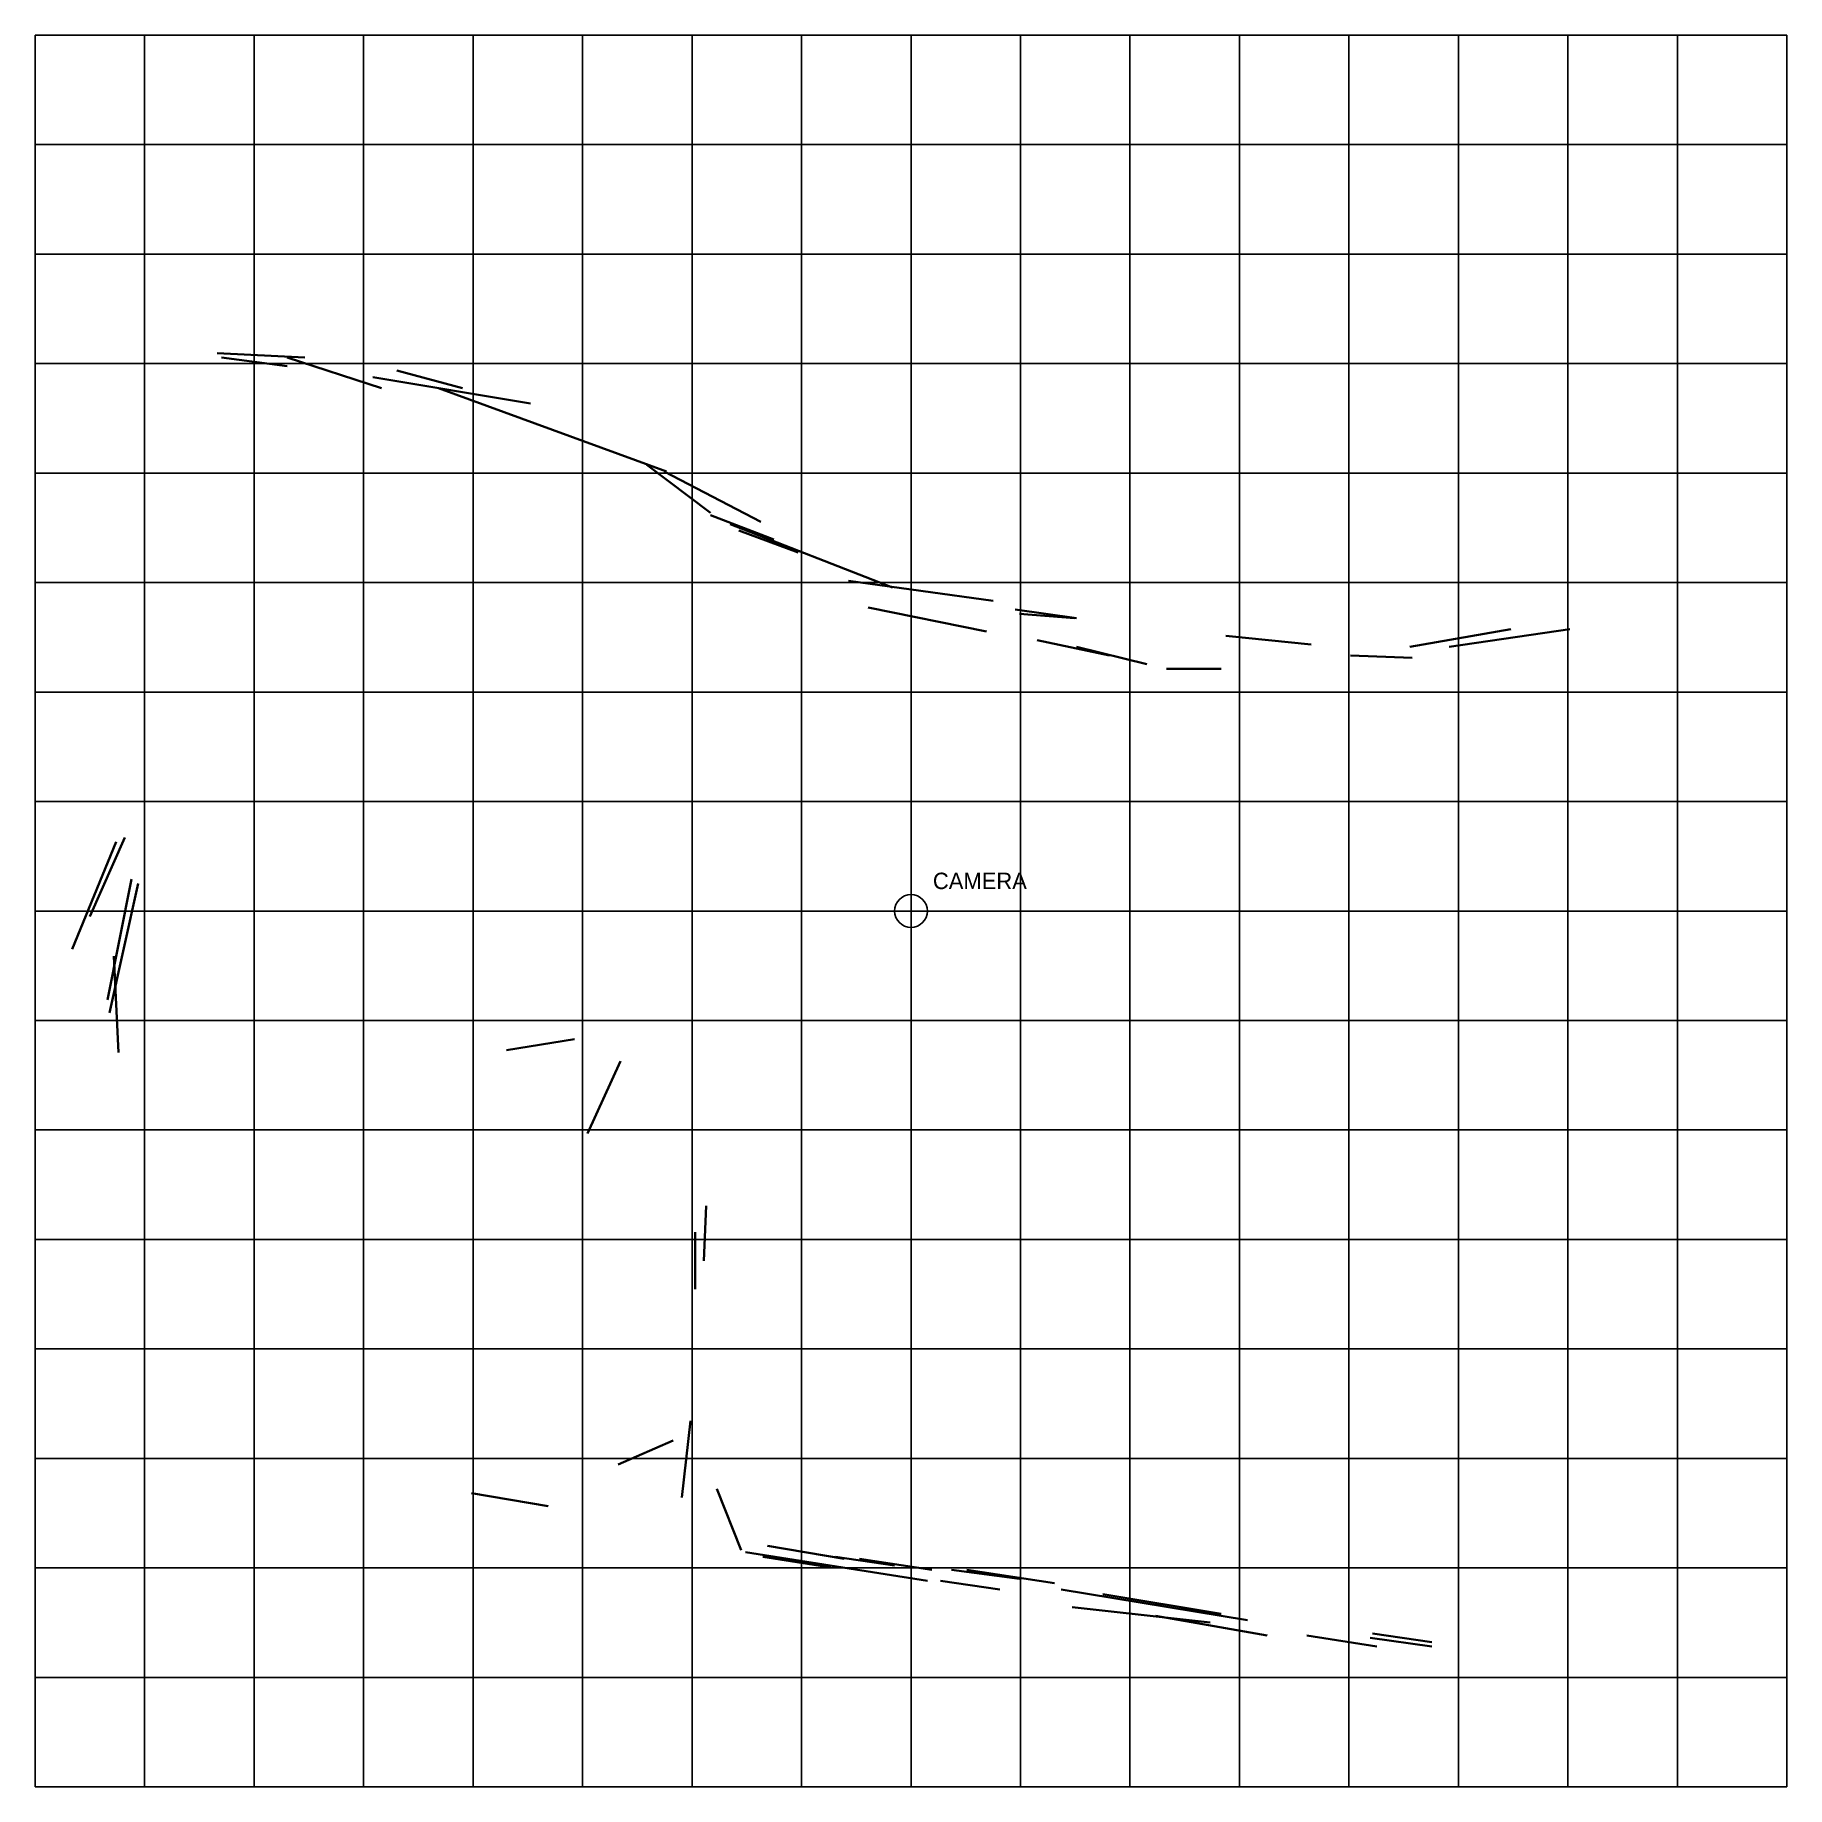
# Model space of a CAD drawing. Header units: metres. Extents: x -8 to 8, y -8 to 8.
import ezdxf

# ---------------------------------------------------------------- set-up
doc = ezdxf.new("R2010")
doc.units = ezdxf.units.M
for name, color, linetype in [('CAMERA', 1, 'Continuous'), ('GRID', 8, 'Continuous'), ('WALLS', 7, 'Continuous')]:
    doc.layers.add(name, color=color, linetype=linetype)

msp = doc.modelspace()

# ---------------------------------------------------------------- linework, layer by layer
at = {"layer": 'CAMERA'}
for p, q in [((0, -0.25), (0, 0.25)), ((-0.25, 0), (0.25, 0))]:
    msp.add_line(p, q, dxfattribs=at)
msp.add_circle((0, 0), 0.15, dxfattribs=at)
at = {"layer": 'GRID'}
for p, q in [((-8, -8), (-8, 8)), ((-8, 8), (8, 8)), ((-7, -8), (-7, 8)), ((-6, -8), (-6, 8)), ((-5, -8), (-5, 8)), ((-4, -8), (-4, 8)), ((-3, -8), (-3, 8)), ((-2, -8), (-2, 8)), ((-1, -8), (-1, 8)), ((0, -8), (0, 8)), ((1, -8), (1, 8)), ((2, -8), (2, 8)), ((3, -8), (3, 8)), ((4, -8), (4, 8)), ((5, -8), (5, 8)), ((6, -8), (6, 8)), ((7, -8), (7, 8)), ((8, -8), (8, 8)), ((-8, 7), (8, 7)), ((-8, 6), (8, 6)), ((-8, 5), (8, 5)), ((-8, 4), (8, 4)), ((-8, 3), (8, 3)), ((-8, 2), (8, 2)), ((-8, 1), (8, 1)), ((-8, 0), (8, 0)), ((-8, -1), (8, -1)), ((-8, -2), (8, -2)), ((-8, -3), (8, -3)), ((-8, -4), (8, -4)), ((-8, -5), (8, -5)), ((-8, -6), (8, -6)), ((-8, -7), (8, -7)), ((-8, -8), (8, -8))]:
    msp.add_line(p, q, dxfattribs=at)
at = {"layer": 'WALLS', "lineweight": 35}
for p, q in [((-6.338, 5.096), (-5.537, 5.056)), ((-6.298, 5.056), (-5.697, 4.976)), ((-5.697, 5.056), (-4.836, 4.776)), ((-4.916, 4.876), (-3.474, 4.636)), ((-4.696, 4.936), (-4.095, 4.776)), ((-4.315, 4.776), (-2.233, 4.015)), ((-2.413, 4.075), (-1.832, 3.635)), ((-2.253, 4.015), (-1.372, 3.554)), ((-1.832, 3.615), (-1.252, 3.394)), ((-1.652, 3.534), (-0.17, 2.954)), ((-1.572, 3.474), (-1.031, 3.274)), ((-0.571, 3.014), (0.751, 2.834)), ((-0.39, 2.773), (0.691, 2.553)), ((0.951, 2.753), (1.512, 2.673)), ((0.991, 2.713), (1.492, 2.673)), ((4.556, 2.413), (5.477, 2.573)), ((4.916, 2.413), (6.018, 2.573)), ((1.151, 2.473), (1.812, 2.333)), ((1.512, 2.413), (2.153, 2.253)), ((2.874, 2.513), (3.655, 2.433)), ((4.015, 2.333), (4.576, 2.313)), ((2.333, 2.213), (2.834, 2.213)), ((-7.499, -0.05), (-7.179, 0.671)), ((-7.66, -0.35), (-7.259, 0.631)), ((-7.339, -0.811), (-7.119, 0.29)), ((-7.319, -0.931), (-7.059, 0.25)), ((-7.279, -0.411), (-7.239, -1.292)), ((-3.695, -1.272), (-3.074, -1.171)), ((-2.954, -2.033), (-2.653, -1.372)), ((-1.892, -3.194), (-1.872, -2.693)), ((-1.972, -3.454), (-1.972, -2.934)), ((-2.093, -5.357), (-2.013, -4.656)), ((-2.673, -5.056), (-2.173, -4.836)), ((-1.772, -5.277), (-1.552, -5.837)), ((-4.015, -5.317), (-3.314, -5.437)), ((-1.512, -5.857), (0.15, -6.118)), ((-1.352, -5.897), (-0.731, -5.997)), ((-1.312, -5.797), (-0.611, -5.917)), ((-0.691, -5.897), (-0.15, -5.977)), ((-0.471, -5.917), (0.19, -6.018)), ((0.37, -6.018), (0.991, -6.098)), ((0.511, -6.018), (1.312, -6.138)), ((0.27, -6.118), (0.811, -6.198)), ((1.372, -6.198), (3.074, -6.478)), ((1.752, -6.238), (2.834, -6.418)), ((1.472, -6.358), (2.733, -6.498)), ((2.233, -6.438), (3.254, -6.618)), ((3.615, -6.618), (4.255, -6.718)), ((4.195, -6.638), (4.756, -6.718)), ((4.215, -6.598), (4.756, -6.678))]:
    msp.add_line(p, q, dxfattribs=at)

# ---------------------------------------------------------------- texts
at = {"layer": 'CAMERA'}
msp.add_text('CAMERA', height=0.15, dxfattribs=at).set_placement((0.2, 0.2))

doc.saveas('drawing.dxf')
